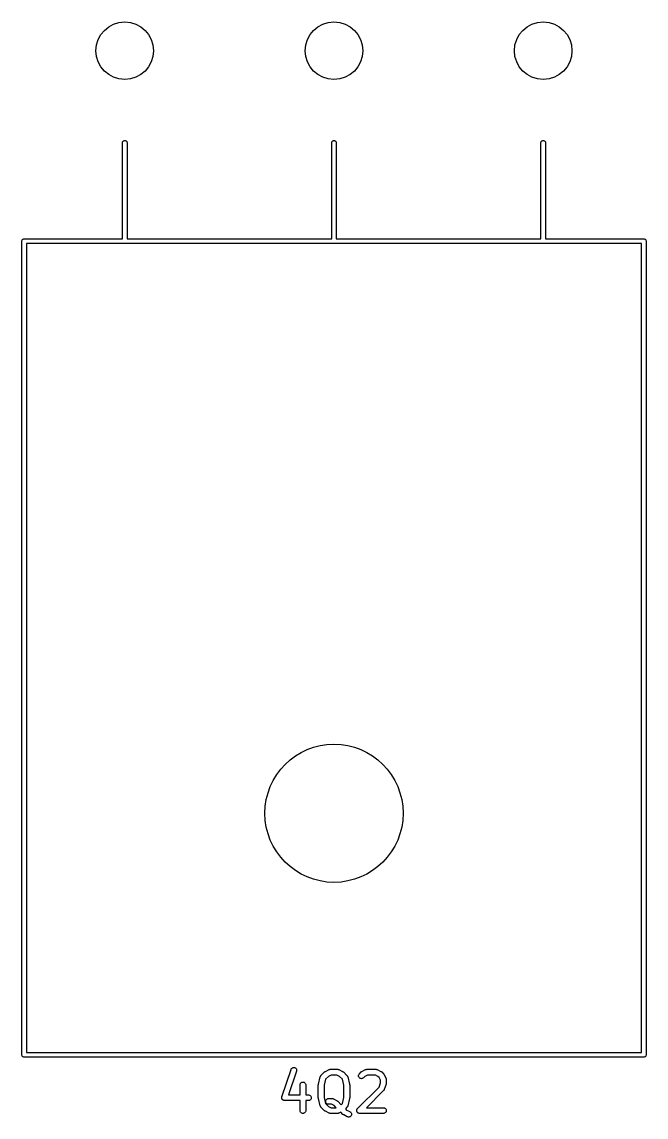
# Model space of a CAD drawing. Extents: x 0.77 to 9.62, y -5.42 to -2.18.
# Drawn here: x 1.444 to 2.085, y -5.418 to -4.295 of the extents above; entities that cross this region are included whole.
import ezdxf

# ---------------------------------------------------------------- set-up
doc = ezdxf.new("R2010")
doc.units = 0
doc.header["$MEASUREMENT"] = 0
doc.layers.add('BLACK', color=7, linetype='CONTINUOUS')

msp = doc.modelspace()

# ---------------------------------------------------------------- linework, layer by layer
at = {"layer": 'BLACK', "linetype": 'CONTINUOUS'}
for p, q in [((1.54764, -4.41937), (1.54767, -4.41903)), ((1.54764, -4.51791), (1.54764, -4.41937)), ((1.54767, -4.41903), (1.54781, -4.41858)), ((1.54781, -4.41858), (1.54803, -4.41817)), ((1.54803, -4.41817), (1.54832, -4.41781)), ((1.54832, -4.41781), (1.54868, -4.41751)), ((1.54868, -4.41751), (1.54909, -4.4173)), ((1.54909, -4.4173), (1.54954, -4.41716)), ((1.54954, -4.41716), (1.55, -4.41711)), ((1.55, -4.41711), (1.55046, -4.41716)), ((1.55046, -4.41716), (1.55091, -4.4173)), ((1.55091, -4.4173), (1.55132, -4.41751)), ((1.55132, -4.41751), (1.55168, -4.41781)), ((1.55168, -4.41781), (1.55197, -4.41817)), ((1.55197, -4.41817), (1.55219, -4.41858)), ((1.55219, -4.41858), (1.55233, -4.41903)), ((1.55233, -4.41903), (1.55236, -4.41937)), ((1.55236, -4.41937), (1.55236, -4.51791)), ((1.7622, -4.41937), (1.76224, -4.41903)), ((1.7622, -4.51791), (1.7622, -4.41937)), ((1.76224, -4.41903), (1.76237, -4.41858)), ((1.76237, -4.41858), (1.76259, -4.41817)), ((1.76259, -4.41817), (1.76289, -4.41781)), ((1.76289, -4.41781), (1.76325, -4.41751)), ((1.76325, -4.41751), (1.76366, -4.4173)), ((1.76366, -4.4173), (1.7641, -4.41716)), ((1.7641, -4.41716), (1.76457, -4.41711)), ((1.76457, -4.41711), (1.76503, -4.41716)), ((1.76503, -4.41716), (1.76548, -4.4173)), ((1.76548, -4.4173), (1.76589, -4.41751)), ((1.76589, -4.41751), (1.76625, -4.41781)), ((1.76625, -4.41781), (1.76654, -4.41817)), ((1.76654, -4.41817), (1.76676, -4.41858)), ((1.76676, -4.41858), (1.76689, -4.41903)), ((1.76689, -4.41903), (1.76693, -4.41937)), ((1.76693, -4.41937), (1.76693, -4.51791)), ((1.97677, -4.41937), (1.97681, -4.41903)), ((1.97677, -4.51791), (1.97677, -4.41937)), ((1.97681, -4.41903), (1.97694, -4.41858)), ((1.97694, -4.41858), (1.97716, -4.41817)), ((1.97716, -4.41817), (1.97746, -4.41781)), ((1.97746, -4.41781), (1.97782, -4.41751)), ((1.97782, -4.41751), (1.97823, -4.4173)), ((1.97823, -4.4173), (1.97867, -4.41716)), ((1.97867, -4.41716), (1.97913, -4.41711)), ((1.97913, -4.41711), (1.9796, -4.41716)), ((1.9796, -4.41716), (1.98004, -4.4173)), ((1.98004, -4.4173), (1.98045, -4.41751)), ((1.98045, -4.41751), (1.98081, -4.41781)), ((1.98081, -4.41781), (1.98111, -4.41817)), ((1.98111, -4.41817), (1.98133, -4.41858)), ((1.98133, -4.41858), (1.98146, -4.41903)), ((1.98146, -4.41903), (1.9815, -4.41937)), ((1.9815, -4.41937), (1.9815, -4.51791)), ((1.44448, -4.52028), (1.44452, -4.51981)), ((1.44449, -4.52039), (1.44448, -4.52028)), ((1.44449, -5.35441), (1.44449, -4.52039)), ((1.44452, -4.51981), (1.44466, -4.51937)), ((1.44466, -4.51937), (1.44488, -4.51896)), ((1.44488, -4.51896), (1.44517, -4.5186)), ((1.44517, -4.5186), (1.44553, -4.5183)), ((1.44553, -4.5183), (1.44594, -4.51808)), ((1.44594, -4.51808), (1.44639, -4.51795)), ((1.44639, -4.51795), (1.44673, -4.51791)), ((1.44673, -4.51791), (1.44685, -4.5179)), ((1.44685, -4.5179), (1.44697, -4.51791)), ((1.44697, -4.51791), (1.54764, -4.51791)), ((1.54988, -4.52264), (1.44921, -4.52264)), ((1.44921, -4.52264), (1.44921, -5.35217)), ((1.55, -4.52265), (1.54988, -4.52264)), ((1.55012, -4.52264), (1.55, -4.52265)), ((1.76445, -4.52264), (1.55012, -4.52264)), ((1.55236, -4.51791), (1.7622, -4.51791)), ((1.76457, -4.52265), (1.76445, -4.52264)), ((1.76468, -4.52264), (1.76457, -4.52265)), ((1.97902, -4.52264), (1.76468, -4.52264)), ((1.76693, -4.51791), (1.97677, -4.51791)), ((1.97913, -4.52265), (1.97902, -4.52264)), ((1.97925, -4.52264), (1.97913, -4.52265)), ((2.07992, -4.52264), (1.97925, -4.52264)), ((1.9815, -4.51791), (2.08217, -4.51791)), ((2.07992, -5.35217), (2.07992, -4.52264)), ((2.08217, -4.51791), (2.08228, -4.5179)), ((2.08228, -4.5179), (2.0824, -4.51791)), ((2.0824, -4.51791), (2.0824, -4.51791)), ((2.0824, -4.51791), (2.08275, -4.51795)), ((2.08275, -4.51795), (2.08319, -4.51808)), ((2.08319, -4.51808), (2.0836, -4.5183)), ((2.0836, -4.5183), (2.08396, -4.5186)), ((2.08396, -4.5186), (2.08426, -4.51896)), ((2.08426, -4.51896), (2.08448, -4.51937)), ((2.08448, -4.51937), (2.08461, -4.51981)), ((2.08461, -4.51981), (2.08466, -4.52028)), ((2.08466, -4.52028), (2.08465, -4.52039)), ((2.08465, -4.52039), (2.08465, -5.35441)), ((1.44448, -5.35453), (1.44449, -5.35441)), ((1.44452, -5.35499), (1.44448, -5.35453)), ((1.44466, -5.35544), (1.44452, -5.35499)), ((1.44488, -5.35585), (1.44466, -5.35544)), ((1.44517, -5.35621), (1.44488, -5.35585)), ((1.44553, -5.3565), (1.44517, -5.35621)), ((1.44921, -5.35217), (2.07992, -5.35217)), ((2.08396, -5.35621), (2.0836, -5.3565)), ((2.08426, -5.35585), (2.08396, -5.35621)), ((2.08448, -5.35544), (2.08426, -5.35585)), ((2.08461, -5.35499), (2.08448, -5.35544)), ((2.08465, -5.35464), (2.08461, -5.35499)), ((2.08465, -5.35441), (2.08466, -5.35453)), ((2.08466, -5.35453), (2.08465, -5.35464)), ((1.44594, -5.35672), (1.44553, -5.3565)), ((1.44639, -5.35686), (1.44594, -5.35672)), ((1.44673, -5.35689), (1.44639, -5.35686)), ((1.44685, -5.3569), (1.44673, -5.35689)), ((1.44673, -5.35689), (1.44673, -5.35689)), ((1.44697, -5.35689), (1.44685, -5.3569)), ((2.08217, -5.35689), (1.44697, -5.35689)), ((1.72257, -5.36761), (1.72314, -5.36752)), ((1.72314, -5.36752), (1.72371, -5.36754)), ((1.72371, -5.36754), (1.72428, -5.36767)), ((2.08228, -5.3569), (2.08217, -5.35689)), ((2.08275, -5.35686), (2.08228, -5.3569)), ((2.08319, -5.35672), (2.08275, -5.35686)), ((2.0836, -5.3565), (2.08319, -5.35672)), ((1.71115, -5.39765), (1.72052, -5.36953)), ((1.72612, -5.3714), (1.71804, -5.39563)), ((1.72052, -5.36953), (1.72053, -5.36949)), ((1.72053, -5.36949), (1.72078, -5.36897)), ((1.72078, -5.36897), (1.72112, -5.3685)), ((1.72112, -5.3685), (1.72154, -5.36811)), ((1.72154, -5.36811), (1.72203, -5.36781)), ((1.72203, -5.36781), (1.72257, -5.36761)), ((1.72428, -5.36767), (1.7248, -5.36791)), ((1.7248, -5.36791), (1.72527, -5.36824)), ((1.72527, -5.36824), (1.72566, -5.36866)), ((1.72566, -5.36866), (1.72597, -5.36915)), ((1.72597, -5.36915), (1.72617, -5.36969)), ((1.72625, -5.37083), (1.72612, -5.3714)), ((1.72617, -5.36969), (1.72627, -5.37026)), ((1.72627, -5.37026), (1.72625, -5.37083)), ((1.74858, -5.38475), (1.75045, -5.37725)), ((1.75045, -5.37725), (1.75046, -5.37721)), ((1.75046, -5.37721), (1.75053, -5.37702)), ((1.75053, -5.37702), (1.75059, -5.37683)), ((1.75059, -5.37683), (1.75063, -5.37675)), ((1.75063, -5.37675), (1.75067, -5.37667)), ((1.75067, -5.37667), (1.75077, -5.3765)), ((1.75077, -5.3765), (1.75086, -5.37632)), ((1.75086, -5.37632), (1.75092, -5.37625)), ((1.75092, -5.37625), (1.75097, -5.37618)), ((1.75097, -5.37618), (1.7511, -5.37603)), ((1.7511, -5.37603), (1.75123, -5.37587)), ((1.75123, -5.37587), (1.75498, -5.37212)), ((1.75498, -5.37212), (1.75501, -5.3721)), ((1.75501, -5.3721), (1.75514, -5.37199)), ((1.75514, -5.37199), (1.75526, -5.37188)), ((1.75526, -5.37188), (1.75536, -5.37181)), ((1.75536, -5.37181), (1.75546, -5.37174)), ((1.75546, -5.37174), (1.75561, -5.37166)), ((1.75561, -5.37166), (1.75575, -5.37157)), ((1.75575, -5.37157), (1.7595, -5.3697)), ((1.75882, -5.37664), (1.75598, -5.37947)), ((1.76151, -5.37529), (1.75882, -5.37664)), ((1.7595, -5.3697), (1.75953, -5.36968)), ((1.75953, -5.36968), (1.75962, -5.36965)), ((1.75962, -5.36965), (1.75969, -5.36961)), ((1.75969, -5.36961), (1.75989, -5.36955)), ((1.75989, -5.36955), (1.76007, -5.36948)), ((1.76007, -5.36948), (1.76016, -5.36947)), ((1.76016, -5.36947), (1.76024, -5.36944)), ((1.76024, -5.36944), (1.76044, -5.36942)), ((1.76044, -5.36942), (1.76064, -5.36939)), ((1.76064, -5.36939), (1.76073, -5.36939)), ((1.76073, -5.36939), (1.76082, -5.36939)), ((1.76082, -5.36939), (1.76832, -5.36939)), ((1.76762, -5.37529), (1.76151, -5.37529)), ((1.77032, -5.37664), (1.76762, -5.37529)), ((1.76832, -5.36939), (1.76836, -5.36939)), ((1.76836, -5.36939), (1.76844, -5.36939)), ((1.76844, -5.36939), (1.76853, -5.36939)), ((1.76853, -5.36939), (1.76873, -5.36943)), ((1.76873, -5.36943), (1.76893, -5.36945)), ((1.76893, -5.36945), (1.76901, -5.36948)), ((1.76901, -5.36948), (1.7691, -5.36949)), ((1.7691, -5.36949), (1.76929, -5.36956)), ((1.76929, -5.36956), (1.76948, -5.36962)), ((1.76948, -5.36962), (1.76956, -5.36967)), ((1.76956, -5.36967), (1.76964, -5.3697)), ((1.76964, -5.3697), (1.77339, -5.37157)), ((1.77315, -5.37947), (1.77032, -5.37664)), ((1.77339, -5.37157), (1.77342, -5.37159)), ((1.77342, -5.37159), (1.77356, -5.37168)), ((1.77356, -5.37168), (1.77371, -5.37176)), ((1.77371, -5.37176), (1.7738, -5.37184)), ((1.7738, -5.37184), (1.77391, -5.3719)), ((1.77391, -5.3719), (1.77403, -5.37202)), ((1.77403, -5.37202), (1.77415, -5.37212)), ((1.77415, -5.37212), (1.7779, -5.37587)), ((1.7779, -5.37587), (1.77793, -5.3759)), ((1.77793, -5.3759), (1.77806, -5.37606)), ((1.77806, -5.37606), (1.77819, -5.37621)), ((1.77819, -5.37621), (1.77824, -5.37628)), ((1.77824, -5.37628), (1.77829, -5.37635)), ((1.77829, -5.37635), (1.77838, -5.37653)), ((1.77838, -5.37653), (1.77849, -5.3767)), ((1.77849, -5.3767), (1.77852, -5.37679)), ((1.77852, -5.37679), (1.77856, -5.37687)), ((1.77856, -5.37687), (1.77861, -5.37706)), ((1.77861, -5.37706), (1.77868, -5.37725)), ((1.77868, -5.37725), (1.78055, -5.38475)), ((1.78974, -5.37608), (1.78979, -5.3755)), ((1.78979, -5.37665), (1.78974, -5.37608)), ((1.78979, -5.3755), (1.78996, -5.37495)), ((1.78995, -5.3772), (1.78979, -5.37665)), ((1.79022, -5.37771), (1.78995, -5.3772)), ((1.78996, -5.37495), (1.79023, -5.37444)), ((1.79059, -5.37816), (1.79022, -5.37771)), ((1.79023, -5.37444), (1.7906, -5.374)), ((1.79103, -5.37853), (1.79059, -5.37816)), ((1.7906, -5.374), (1.79248, -5.37212)), ((1.79153, -5.37881), (1.79103, -5.37853)), ((1.79208, -5.37898), (1.79153, -5.37881)), ((1.79248, -5.37212), (1.7925, -5.3721)), ((1.7925, -5.3721), (1.79263, -5.37199)), ((1.79263, -5.37199), (1.79275, -5.37188)), ((1.79275, -5.37188), (1.79286, -5.37181)), ((1.79286, -5.37181), (1.79295, -5.37174)), ((1.79295, -5.37174), (1.7931, -5.37166)), ((1.7931, -5.37166), (1.79324, -5.37157)), ((1.79324, -5.37157), (1.79699, -5.3697)), ((1.7943, -5.37856), (1.79378, -5.37883)), ((1.79475, -5.3782), (1.7943, -5.37856)), ((1.79478, -5.37818), (1.79475, -5.3782)), ((1.79631, -5.37664), (1.79478, -5.37818)), ((1.79901, -5.37529), (1.79631, -5.37664)), ((1.79699, -5.3697), (1.79703, -5.36968)), ((1.79703, -5.36968), (1.79711, -5.36965)), ((1.79711, -5.36965), (1.79719, -5.36961)), ((1.79719, -5.36961), (1.79738, -5.36955)), ((1.79738, -5.36955), (1.79757, -5.36948)), ((1.79757, -5.36948), (1.79766, -5.36947)), ((1.79766, -5.36947), (1.79774, -5.36944)), ((1.79774, -5.36944), (1.79794, -5.36942)), ((1.79794, -5.36942), (1.79814, -5.36939)), ((1.79814, -5.36939), (1.79823, -5.36939)), ((1.79823, -5.36939), (1.79831, -5.36939)), ((1.79831, -5.36939), (1.80769, -5.36939)), ((1.80699, -5.37529), (1.79901, -5.37529)), ((1.80969, -5.37664), (1.80699, -5.37529)), ((1.80769, -5.36939), (1.80773, -5.36939)), ((1.80773, -5.36939), (1.80781, -5.36939)), ((1.80781, -5.36939), (1.8079, -5.36939)), ((1.8079, -5.36939), (1.8081, -5.36943)), ((1.8081, -5.36943), (1.8083, -5.36945)), ((1.8083, -5.36945), (1.80838, -5.36948)), ((1.80838, -5.36948), (1.80847, -5.36949)), ((1.80847, -5.36949), (1.80866, -5.36956)), ((1.80866, -5.36956), (1.80885, -5.36962)), ((1.80885, -5.36962), (1.80893, -5.36967)), ((1.80893, -5.36967), (1.80901, -5.3697)), ((1.80901, -5.3697), (1.81276, -5.37157)), ((1.81088, -5.37784), (1.80969, -5.37664)), ((1.81223, -5.38053), (1.81088, -5.37784)), ((1.81276, -5.37157), (1.81279, -5.37159)), ((1.81279, -5.37159), (1.81293, -5.37168)), ((1.81293, -5.37168), (1.81308, -5.37176)), ((1.81308, -5.37176), (1.81317, -5.37184)), ((1.81317, -5.37184), (1.81328, -5.3719)), ((1.81328, -5.3719), (1.8134, -5.37202)), ((1.8134, -5.37202), (1.81352, -5.37212)), ((1.81352, -5.37212), (1.8154, -5.374)), ((1.8154, -5.374), (1.81543, -5.37403)), ((1.81543, -5.37403), (1.81553, -5.37416)), ((1.81553, -5.37416), (1.81565, -5.37428)), ((1.81565, -5.37428), (1.81571, -5.37438)), ((1.81571, -5.37438), (1.81579, -5.37448)), ((1.81579, -5.37448), (1.81586, -5.37463)), ((1.81586, -5.37463), (1.81595, -5.37477)), ((1.81595, -5.37477), (1.81783, -5.37852)), ((1.81783, -5.37852), (1.81784, -5.37855)), ((1.81784, -5.37855), (1.81787, -5.37864)), ((1.81787, -5.37864), (1.81792, -5.37871)), ((1.81792, -5.37871), (1.81797, -5.3789)), ((1.72974, -5.38542), (1.72981, -5.38485)), ((1.72974, -5.38546), (1.72974, -5.38542)), ((1.72974, -5.39563), (1.72974, -5.38546)), ((1.72981, -5.38485), (1.72998, -5.3843)), ((1.72998, -5.3843), (1.73026, -5.38379)), ((1.73026, -5.38379), (1.73063, -5.38335)), ((1.73063, -5.38335), (1.73108, -5.38299)), ((1.73108, -5.38299), (1.73159, -5.38272)), ((1.73159, -5.38272), (1.73214, -5.38256)), ((1.73214, -5.38256), (1.73272, -5.38251)), ((1.73272, -5.38251), (1.73329, -5.38257)), ((1.73329, -5.38257), (1.73384, -5.38274)), ((1.73384, -5.38274), (1.73435, -5.38301)), ((1.73435, -5.38301), (1.73479, -5.38338)), ((1.73479, -5.38338), (1.73516, -5.38383)), ((1.73516, -5.38383), (1.73543, -5.38434)), ((1.73543, -5.38434), (1.73559, -5.38489)), ((1.73559, -5.38489), (1.73565, -5.38546)), ((1.73565, -5.38546), (1.73565, -5.39563)), ((1.74849, -5.38532), (1.74853, -5.38508)), ((1.7485, -5.38537), (1.74849, -5.38532)), ((1.74849, -5.38542), (1.7485, -5.38537)), ((1.74849, -5.38546), (1.74849, -5.38542)), ((1.74849, -5.39858), (1.74849, -5.38546)), ((1.74853, -5.38508), (1.74856, -5.38485)), ((1.74856, -5.38485), (1.74857, -5.3848)), ((1.74857, -5.3848), (1.74858, -5.38475)), ((1.75598, -5.37947), (1.7544, -5.38582)), ((1.7544, -5.38582), (1.7544, -5.39822)), ((1.77474, -5.38582), (1.77315, -5.37947)), ((1.77474, -5.39822), (1.77474, -5.38582)), ((1.78055, -5.38475), (1.78056, -5.38479)), ((1.78056, -5.38479), (1.78057, -5.38484)), ((1.78057, -5.38484), (1.78059, -5.38489)), ((1.78059, -5.38489), (1.78061, -5.38512)), ((1.78061, -5.38512), (1.78064, -5.38536)), ((1.78064, -5.38536), (1.78064, -5.38541)), ((1.78064, -5.38541), (1.78064, -5.38546)), ((1.78064, -5.38546), (1.78064, -5.39858)), ((1.78873, -5.40962), (1.81073, -5.38762)), ((1.79266, -5.37904), (1.79208, -5.37898)), ((1.79323, -5.37899), (1.79266, -5.37904)), ((1.79378, -5.37883), (1.79323, -5.37899)), ((1.81073, -5.38762), (1.81223, -5.38311)), ((1.81223, -5.38311), (1.81223, -5.38053)), ((1.81799, -5.38452), (1.81611, -5.39014)), ((1.81797, -5.3789), (1.81804, -5.37909)), ((1.81802, -5.38436), (1.81799, -5.38452)), ((1.81807, -5.3842), (1.81802, -5.38436)), ((1.81804, -5.37909), (1.81806, -5.37918)), ((1.81806, -5.37918), (1.81808, -5.37926)), ((1.81809, -5.38408), (1.81807, -5.3842)), ((1.81808, -5.37926), (1.8181, -5.37946)), ((1.81811, -5.38396), (1.81809, -5.38408)), ((1.8181, -5.37946), (1.81813, -5.37966)), ((1.81812, -5.38379), (1.81811, -5.38396)), ((1.81814, -5.38363), (1.81812, -5.38379)), ((1.81813, -5.37966), (1.81813, -5.37975)), ((1.81813, -5.37975), (1.81814, -5.37984)), ((1.81814, -5.37984), (1.81814, -5.38359)), ((1.81814, -5.38359), (1.81814, -5.38363)), ((1.711, -5.39856), (1.71101, -5.39839)), ((1.71101, -5.39868), (1.711, -5.39856)), ((1.711, -5.39879), (1.71101, -5.39868)), ((1.71103, -5.39896), (1.711, -5.39879)), ((1.71101, -5.39839), (1.71102, -5.39821)), ((1.71102, -5.39821), (1.71104, -5.3981)), ((1.71105, -5.39914), (1.71103, -5.39896)), ((1.71104, -5.3981), (1.71106, -5.39799)), ((1.71108, -5.39925), (1.71105, -5.39914)), ((1.71106, -5.39799), (1.71111, -5.39782)), ((1.7111, -5.39936), (1.71108, -5.39925)), ((1.71116, -5.39952), (1.7111, -5.39936)), ((1.71111, -5.39782), (1.71115, -5.39765)), ((1.71121, -5.39969), (1.71116, -5.39952)), ((1.71126, -5.39979), (1.71121, -5.39969)), ((1.7113, -5.3999), (1.71126, -5.39979)), ((1.7114, -5.40005), (1.7113, -5.3999)), ((1.71148, -5.4002), (1.7114, -5.40005)), ((1.71155, -5.40029), (1.71148, -5.4002)), ((1.71161, -5.40038), (1.71155, -5.40029)), ((1.71173, -5.40051), (1.71161, -5.40038)), ((1.71184, -5.40065), (1.71173, -5.40051)), ((1.71192, -5.40072), (1.71184, -5.40065)), ((1.712, -5.40081), (1.71192, -5.40072)), ((1.71214, -5.40091), (1.712, -5.40081)), ((1.71228, -5.40102), (1.71214, -5.40091)), ((1.71238, -5.40108), (1.71228, -5.40102)), ((1.71247, -5.40114), (1.71238, -5.40108)), ((1.71263, -5.40121), (1.71247, -5.40114)), ((1.71279, -5.4013), (1.71263, -5.40121)), ((1.71804, -5.39563), (1.72974, -5.39563)), ((1.73565, -5.39563), (1.73832, -5.39563)), ((1.73832, -5.39563), (1.73836, -5.39563)), ((1.73836, -5.39563), (1.73893, -5.3957)), ((1.73893, -5.3957), (1.73948, -5.39587)), ((1.73995, -5.40104), (1.73945, -5.40131)), ((1.73948, -5.39587), (1.73999, -5.39615)), ((1.7404, -5.40068), (1.73995, -5.40104)), ((1.73999, -5.39615), (1.74043, -5.39652)), ((1.74077, -5.40024), (1.7404, -5.40068)), ((1.74043, -5.39652), (1.74079, -5.39697)), ((1.74104, -5.39973), (1.74077, -5.40024)), ((1.74079, -5.39697), (1.74106, -5.39748)), ((1.74121, -5.39918), (1.74104, -5.39973)), ((1.74106, -5.39748), (1.74122, -5.39803)), ((1.74127, -5.39861), (1.74121, -5.39918)), ((1.74122, -5.39803), (1.74127, -5.39861)), ((1.7485, -5.39864), (1.74849, -5.39858)), ((1.74849, -5.39869), (1.7485, -5.39864)), ((1.74852, -5.39892), (1.74849, -5.39869)), ((1.74855, -5.39916), (1.74852, -5.39892)), ((1.74856, -5.39921), (1.74855, -5.39916)), ((1.74857, -5.39926), (1.74856, -5.39921)), ((1.74858, -5.3993), (1.74857, -5.39926)), ((1.75045, -5.4068), (1.74858, -5.3993)), ((1.7544, -5.39822), (1.75598, -5.40457)), ((1.75605, -5.40174), (1.75622, -5.40119)), ((1.75622, -5.40119), (1.75649, -5.40068)), ((1.75649, -5.40068), (1.75686, -5.40024)), ((1.75686, -5.40024), (1.75731, -5.39987)), ((1.75731, -5.39987), (1.75782, -5.3996)), ((1.75782, -5.3996), (1.75837, -5.39944)), ((1.75837, -5.39944), (1.75894, -5.39938)), ((1.75894, -5.39938), (1.76269, -5.39938)), ((1.76269, -5.39938), (1.76273, -5.39938)), ((1.76273, -5.39938), (1.76282, -5.39939)), ((1.76282, -5.39939), (1.76291, -5.39939)), ((1.76291, -5.39939), (1.76311, -5.39942)), ((1.76311, -5.39942), (1.76331, -5.39945)), ((1.76331, -5.39945), (1.76339, -5.39947)), ((1.76339, -5.39947), (1.76347, -5.39949)), ((1.76347, -5.39949), (1.76366, -5.39956)), ((1.76366, -5.39956), (1.76386, -5.39962)), ((1.76386, -5.39962), (1.76393, -5.39966)), ((1.76393, -5.39966), (1.76401, -5.39969)), ((1.76401, -5.39969), (1.76776, -5.40157)), ((1.77315, -5.40457), (1.77474, -5.39822)), ((1.78055, -5.3993), (1.77868, -5.4068)), ((1.78056, -5.39925), (1.78055, -5.3993)), ((1.78058, -5.3992), (1.78056, -5.39925)), ((1.7806, -5.39896), (1.78058, -5.3992)), ((1.78064, -5.39873), (1.7806, -5.39896)), ((1.78064, -5.39858), (1.78064, -5.39863)), ((1.78064, -5.39863), (1.78064, -5.39868)), ((1.78064, -5.39868), (1.78064, -5.39873)), ((1.8154, -5.3913), (1.79794, -5.40876)), ((1.81545, -5.39123), (1.8154, -5.3913)), ((1.81552, -5.39117), (1.81545, -5.39123)), ((1.81564, -5.39101), (1.81552, -5.39117)), ((1.81576, -5.39085), (1.81564, -5.39101)), ((1.81581, -5.39078), (1.81576, -5.39085)), ((1.81586, -5.39071), (1.81581, -5.39078)), ((1.81594, -5.39052), (1.81586, -5.39071)), ((1.81604, -5.39035), (1.81594, -5.39052)), ((1.81606, -5.39026), (1.81604, -5.39035)), ((1.8161, -5.39018), (1.81606, -5.39026)), ((1.81611, -5.39014), (1.8161, -5.39018)), ((1.71289, -5.40133), (1.71279, -5.4013)), ((1.71299, -5.40138), (1.71289, -5.40133)), ((1.71317, -5.40142), (1.71299, -5.40138)), ((1.71333, -5.40147), (1.71317, -5.40142)), ((1.71345, -5.40149), (1.71333, -5.40147)), ((1.71356, -5.40151), (1.71345, -5.40149)), ((1.71373, -5.40152), (1.71356, -5.40151)), ((1.71391, -5.40154), (1.71373, -5.40152)), ((1.71395, -5.40154), (1.71391, -5.40154)), ((1.72974, -5.40154), (1.71395, -5.40154)), ((1.72974, -5.41171), (1.72974, -5.40154)), ((1.7298, -5.41228), (1.72974, -5.41171)), ((1.72997, -5.41283), (1.7298, -5.41228)), ((1.73558, -5.41232), (1.73541, -5.41287)), ((1.73565, -5.41175), (1.73558, -5.41232)), ((1.73832, -5.40154), (1.73565, -5.40154)), ((1.73565, -5.40154), (1.73565, -5.41171)), ((1.73565, -5.41171), (1.73565, -5.41175)), ((1.73889, -5.40148), (1.73832, -5.40154)), ((1.73945, -5.40131), (1.73889, -5.40148)), ((1.75052, -5.40699), (1.75045, -5.4068)), ((1.75058, -5.40718), (1.75052, -5.40699)), ((1.75062, -5.40726), (1.75058, -5.40718)), ((1.75065, -5.40734), (1.75062, -5.40726)), ((1.75075, -5.40751), (1.75065, -5.40734)), ((1.75084, -5.40769), (1.75075, -5.40751)), ((1.7509, -5.40776), (1.75084, -5.40769)), ((1.75094, -5.40784), (1.7509, -5.40776)), ((1.75108, -5.40799), (1.75094, -5.40784)), ((1.7512, -5.40814), (1.75108, -5.40799)), ((1.75123, -5.40817), (1.7512, -5.40814)), ((1.75498, -5.41192), (1.75123, -5.40817)), ((1.75511, -5.41203), (1.75498, -5.41192)), ((1.75523, -5.41214), (1.75511, -5.41203)), ((1.75533, -5.41221), (1.75523, -5.41214)), ((1.75543, -5.41229), (1.75533, -5.41221)), ((1.75557, -5.41237), (1.75543, -5.41229)), ((1.75571, -5.41246), (1.75557, -5.41237)), ((1.75575, -5.41247), (1.75571, -5.41246)), ((1.7595, -5.41435), (1.75575, -5.41247)), ((1.75598, -5.40457), (1.75882, -5.40741)), ((1.75599, -5.40231), (1.75605, -5.40174)), ((1.75604, -5.40289), (1.75599, -5.40231)), ((1.7562, -5.40344), (1.75604, -5.40289)), ((1.75647, -5.40395), (1.7562, -5.40344)), ((1.75683, -5.4044), (1.75647, -5.40395)), ((1.75727, -5.40477), (1.75683, -5.4044)), ((1.75778, -5.40505), (1.75727, -5.40477)), ((1.75833, -5.40522), (1.75778, -5.40505)), ((1.7589, -5.40529), (1.75833, -5.40522)), ((1.75882, -5.40741), (1.76151, -5.40876)), ((1.75894, -5.40529), (1.7589, -5.40529)), ((1.762, -5.40529), (1.75894, -5.40529)), ((1.76151, -5.40876), (1.76681, -5.40876)), ((1.76469, -5.40664), (1.762, -5.40529)), ((1.76681, -5.40876), (1.76469, -5.40664)), ((1.76776, -5.40157), (1.7678, -5.40159)), ((1.7678, -5.40159), (1.76794, -5.40168)), ((1.76794, -5.40168), (1.76808, -5.40176)), ((1.76808, -5.40176), (1.76818, -5.40183)), ((1.76818, -5.40183), (1.76828, -5.4019)), ((1.76828, -5.4019), (1.7684, -5.40202)), ((1.7684, -5.40202), (1.76853, -5.40212)), ((1.76853, -5.40212), (1.77207, -5.40566)), ((1.77207, -5.40566), (1.77315, -5.40457)), ((1.7779, -5.40817), (1.77624, -5.40983)), ((1.77624, -5.40983), (1.77756, -5.41116)), ((1.77756, -5.41116), (1.78089, -5.41282)), ((1.77803, -5.40802), (1.7779, -5.40817)), ((1.77817, -5.40787), (1.77803, -5.40802)), ((1.77821, -5.40779), (1.77817, -5.40787)), ((1.77827, -5.40773), (1.77821, -5.40779)), ((1.77836, -5.40755), (1.77827, -5.40773)), ((1.77847, -5.40738), (1.77836, -5.40755)), ((1.7785, -5.4073), (1.77847, -5.40738)), ((1.77854, -5.40722), (1.7785, -5.4073)), ((1.7786, -5.40703), (1.77854, -5.40722)), ((1.77867, -5.40684), (1.7786, -5.40703)), ((1.77868, -5.4068), (1.77867, -5.40684)), ((1.78786, -5.41169), (1.78789, -5.41141)), ((1.78786, -5.4117), (1.78786, -5.41169)), ((1.78786, -5.41169), (1.78786, -5.41169)), ((1.78789, -5.41198), (1.78786, -5.4117)), ((1.78789, -5.41141), (1.78792, -5.41112)), ((1.78791, -5.41226), (1.78789, -5.41198)), ((1.78791, -5.41227), (1.78791, -5.41226)), ((1.78792, -5.41227), (1.78791, -5.41227)), ((1.78792, -5.41111), (1.78801, -5.41084)), ((1.78792, -5.41112), (1.78792, -5.41111)), ((1.78792, -5.41112), (1.78792, -5.41112)), ((1.788, -5.41254), (1.78792, -5.41227)), ((1.78801, -5.41084), (1.78809, -5.41057)), ((1.78809, -5.41056), (1.78823, -5.41031)), ((1.78809, -5.41057), (1.78809, -5.41056)), ((1.78809, -5.41057), (1.78809, -5.41057)), ((1.78823, -5.41031), (1.78836, -5.41007)), ((1.78836, -5.41007), (1.78836, -5.41006)), ((1.78836, -5.41006), (1.78837, -5.41006)), ((1.78837, -5.41006), (1.78855, -5.40984)), ((1.78855, -5.40984), (1.78873, -5.40962)), ((1.79794, -5.40876), (1.81519, -5.40876)), ((1.81519, -5.40876), (1.81523, -5.40876)), ((1.81523, -5.40876), (1.8158, -5.40882)), ((1.8158, -5.40882), (1.81635, -5.40899)), ((1.81635, -5.40899), (1.81685, -5.40927)), ((1.81685, -5.40927), (1.8173, -5.40964)), ((1.8173, -5.40964), (1.81766, -5.41009)), ((1.81766, -5.41009), (1.81792, -5.4106)), ((1.81808, -5.4123), (1.81791, -5.41285)), ((1.81792, -5.4106), (1.81809, -5.41115)), ((1.81814, -5.41173), (1.81808, -5.4123)), ((1.81809, -5.41115), (1.81814, -5.41173)), ((1.73024, -5.41334), (1.72997, -5.41283)), ((1.7306, -5.41379), (1.73024, -5.41334)), ((1.73104, -5.41416), (1.7306, -5.41379)), ((1.73155, -5.41443), (1.73104, -5.41416)), ((1.7321, -5.4146), (1.73155, -5.41443)), ((1.73268, -5.41466), (1.7321, -5.4146)), ((1.73325, -5.41461), (1.73268, -5.41466)), ((1.7338, -5.41445), (1.73325, -5.41461)), ((1.73431, -5.41418), (1.7338, -5.41445)), ((1.73476, -5.41382), (1.73431, -5.41418)), ((1.73513, -5.41338), (1.73476, -5.41382)), ((1.73541, -5.41287), (1.73513, -5.41338)), ((1.75958, -5.41438), (1.7595, -5.41435)), ((1.75965, -5.41442), (1.75958, -5.41438)), ((1.75985, -5.41448), (1.75965, -5.41442)), ((1.76003, -5.41456), (1.75985, -5.41448)), ((1.76012, -5.41457), (1.76003, -5.41456)), ((1.7602, -5.4146), (1.76012, -5.41457)), ((1.7604, -5.41462), (1.7602, -5.4146)), ((1.7606, -5.41465), (1.7604, -5.41462)), ((1.76069, -5.41465), (1.7606, -5.41465)), ((1.76078, -5.41466), (1.76069, -5.41465)), ((1.76082, -5.41466), (1.76078, -5.41466)), ((1.76832, -5.41466), (1.76082, -5.41466)), ((1.7684, -5.41465), (1.76832, -5.41466)), ((1.76849, -5.41466), (1.7684, -5.41465)), ((1.76869, -5.41462), (1.76849, -5.41466)), ((1.76889, -5.4146), (1.76869, -5.41462)), ((1.76897, -5.41458), (1.76889, -5.4146)), ((1.76906, -5.41457), (1.76897, -5.41458)), ((1.76925, -5.4145), (1.76906, -5.41457)), ((1.76944, -5.41444), (1.76925, -5.4145)), ((1.76952, -5.4144), (1.76944, -5.41444)), ((1.7696, -5.41437), (1.76952, -5.4144)), ((1.76964, -5.41435), (1.7696, -5.41437)), ((1.77148, -5.41343), (1.76964, -5.41435)), ((1.77373, -5.41567), (1.77148, -5.41343)), ((1.77386, -5.41578), (1.77373, -5.41567)), ((1.77397, -5.41589), (1.77386, -5.41578)), ((1.77408, -5.41596), (1.77397, -5.41589)), ((1.77417, -5.41604), (1.77408, -5.41596)), ((1.77432, -5.41611), (1.77417, -5.41604)), ((1.77446, -5.41621), (1.77432, -5.41611)), ((1.77449, -5.41622), (1.77446, -5.41621)), ((1.77824, -5.4181), (1.77449, -5.41622)), ((1.77878, -5.4183), (1.77824, -5.4181)), ((1.77935, -5.4184), (1.77878, -5.4183)), ((1.77993, -5.41839), (1.77935, -5.4184)), ((1.78049, -5.41826), (1.77993, -5.41839)), ((1.78102, -5.41803), (1.78049, -5.41826)), ((1.78089, -5.41282), (1.78092, -5.41284)), ((1.78092, -5.41284), (1.78141, -5.41315)), ((1.78149, -5.4177), (1.78102, -5.41803)), ((1.78141, -5.41315), (1.78182, -5.41355)), ((1.78189, -5.41728), (1.78149, -5.4177)), ((1.78182, -5.41355), (1.78215, -5.41402)), ((1.7822, -5.4168), (1.78189, -5.41728)), ((1.78215, -5.41402), (1.78238, -5.41455)), ((1.78241, -5.41626), (1.7822, -5.4168)), ((1.78238, -5.41455), (1.7825, -5.41512)), ((1.78251, -5.41569), (1.78241, -5.41626)), ((1.7825, -5.41512), (1.78251, -5.41569)), ((1.78808, -5.41281), (1.788, -5.41254)), ((1.78808, -5.41282), (1.78808, -5.41281)), ((1.78822, -5.41308), (1.78808, -5.41282)), ((1.78808, -5.41282), (1.78808, -5.41282)), ((1.78834, -5.41332), (1.78822, -5.41308)), ((1.78835, -5.41333), (1.78834, -5.41332)), ((1.78853, -5.41356), (1.78835, -5.41333)), ((1.78835, -5.41333), (1.78835, -5.41333)), ((1.7887, -5.41377), (1.78853, -5.41356)), ((1.78871, -5.41378), (1.7887, -5.41377)), ((1.78893, -5.41396), (1.78871, -5.41378)), ((1.78871, -5.41378), (1.78871, -5.41378)), ((1.78915, -5.41414), (1.78893, -5.41396)), ((1.78915, -5.41415), (1.78915, -5.41414)), ((1.7894, -5.41429), (1.78915, -5.41415)), ((1.78915, -5.41415), (1.78915, -5.41415)), ((1.78965, -5.41442), (1.7894, -5.41429)), ((1.78966, -5.41442), (1.78965, -5.41442)), ((1.78966, -5.41443), (1.78966, -5.41442)), ((1.78993, -5.41451), (1.78966, -5.41443)), ((1.7902, -5.4146), (1.78993, -5.41451)), ((1.79021, -5.4146), (1.7902, -5.4146)), ((1.7902, -5.4146), (1.7902, -5.4146)), ((1.79049, -5.41463), (1.79021, -5.4146)), ((1.79077, -5.41466), (1.79049, -5.41463)), ((1.79078, -5.41466), (1.79077, -5.41466)), ((1.79081, -5.41466), (1.79078, -5.41466)), ((1.79078, -5.41466), (1.79078, -5.41466)), ((1.79078, -5.41466), (1.79078, -5.41466)), ((1.81519, -5.41466), (1.79081, -5.41466)), ((1.81576, -5.4146), (1.81519, -5.41466)), ((1.81631, -5.41444), (1.81576, -5.4146)), ((1.81682, -5.41417), (1.81631, -5.41444)), ((1.81727, -5.4138), (1.81682, -5.41417)), ((1.81763, -5.41336), (1.81727, -5.4138)), ((1.81791, -5.41285), (1.81763, -5.41336))]:
    msp.add_line(p, q, dxfattribs=at)
at = {"layer": 'BLACK'}
for centre, radius in [((1.55, -4.325), 0.02953), ((1.76457, -4.325), 0.02953), ((1.97913, -4.325), 0.02953), ((1.76457, -5.10689), 0.07087)]:
    msp.add_circle(centre, radius, dxfattribs=at)

doc.saveas('drawing.dxf')
